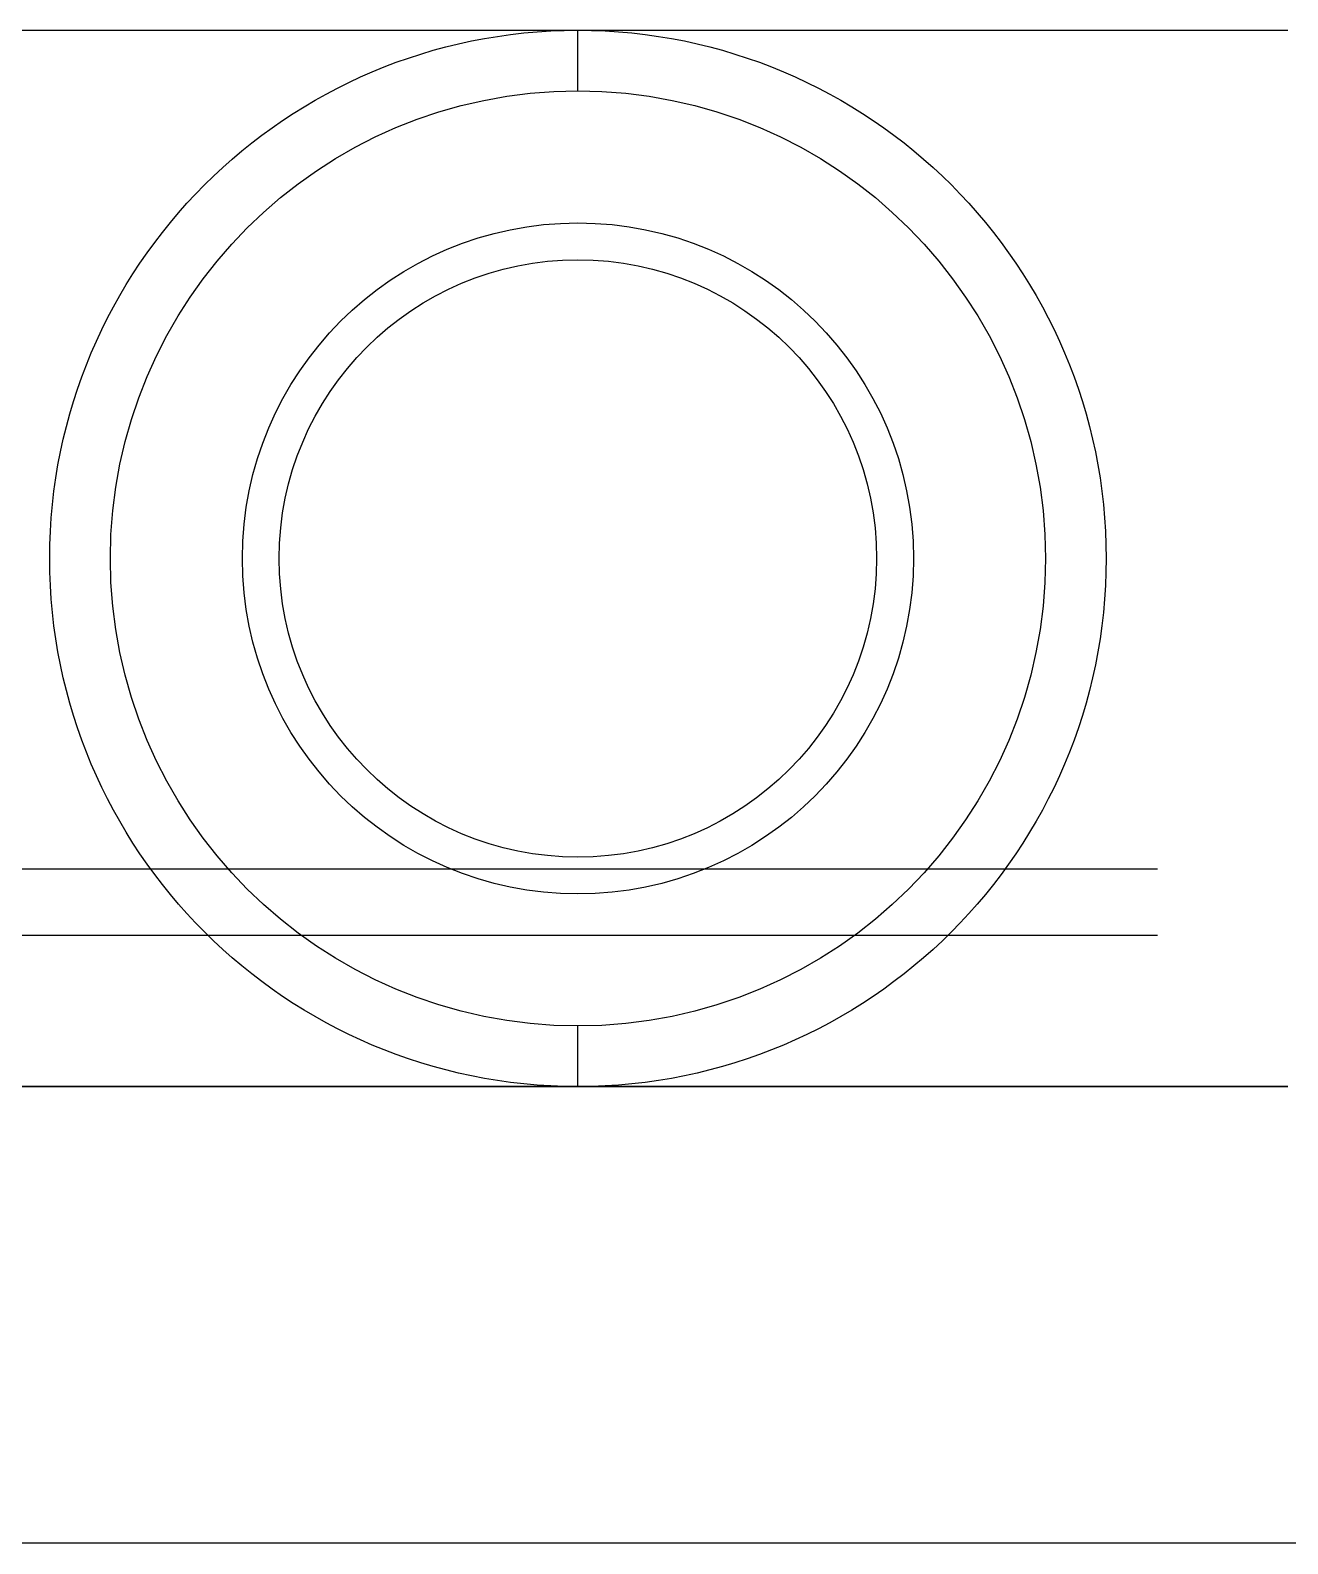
# Model space of a CAD drawing. Header units: metres. Extents: x 0 to 63075, y 0 to 44550.
# Drawn here: x 14434 to 14895, y 27153 to 27708 of the extents above; entities that cross this region are included whole.
import ezdxf

# ---------------------------------------------------------------- set-up
doc = ezdxf.new("R2010")
doc.units = ezdxf.units.M
doc.header["$LTSCALE"] = 75
doc.linetypes.add('CENTER2', pattern=[28.575, 19.05, -3.175, 3.175, -3.175])
doc.linetypes.add('CENTERX2', pattern=[101.6, 63.5, -12.7, 12.7, -12.7])
for name, color, linetype in [('SC1', 7, 'CENTER2'), ('SDM', 7, 'Continuous'), ('SL1', 8, 'Continuous')]:
    doc.layers.add(name, color=color, linetype=linetype)

# ---------------------------------------------------------------- blocks, each defined once
blk = doc.blocks.new('A$Cf5d57027')
at = {"layer": 'SL1'}
for p, q in [((6114.57, 5204.76), (6374.84, 5204.76)), ((6114.57, 5204.76), (6374.84, 5204.76)), ((6374.84, 5182.53), (6374.84, 5204.76)), ((6374.84, 5204.76), (6635.11, 5204.76)), ((6374.84, 5204.76), (6635.11, 5204.76)), ((6587.35, 4897.07), (6037.35, 4897.07)), ((6587.35, 4897.07), (6037.35, 4897.07)), ((6587.35, 4872.77), (6037.35, 4872.77)), ((6587.35, 4872.77), (6037.35, 4872.77)), ((6374.84, 4817.41), (6374.84, 4839.63)), ((6114.57, 4817.41), (6374.84, 4817.41)), ((6374.84, 4817.41), (6114.57, 4817.41)), ((6374.84, 4817.41), (6635.11, 4817.41)), ((6635.11, 4817.41), (6374.84, 4817.41)), ((7677.35, 4650), (0, 4650))]:
    blk.add_line(p, q, dxfattribs=at)
for radius in [193.68, 171.45, 123.04, 109.54, 109.54]:
    blk.add_circle((6374.84, 5011.08), radius, dxfattribs=at)

msp = doc.modelspace()

# ---------------------------------------------------------------- linework, layer by layer
at = {"layer": 'SC1', "color": 7, "linetype": 'CENTERX2', "lineweight": 9}
msp.add_line((21778.97, 27152.59), (6016.77, 27152.59), dxfattribs=at)

# ---------------------------------------------------------------- block references
at = {"layer": 'SDM'}
msp.add_blockref('A$Cf5d57027', (8259.51, 22502.83), dxfattribs=at)

doc.saveas('drawing.dxf')
